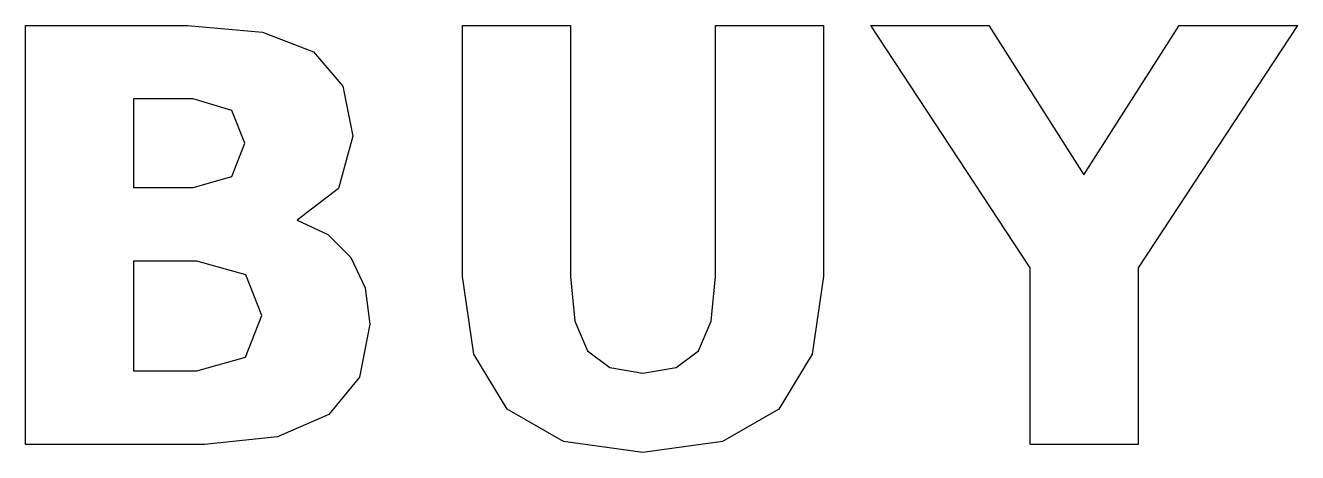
# Model space of a CAD drawing. Extents: x 0 to 25, y 0 to 8.4.
import ezdxf

# ---------------------------------------------------------------- set-up
doc = ezdxf.new("R2010")
doc.units = 0
doc.layers.add('Layer_1', color=7, linetype='CONTINUOUS')

msp = doc.modelspace()

# ---------------------------------------------------------------- linework, layer by layer
at = {"layer": 'Layer_1', "color": 7}
for points in [[(5.341276, 4.564072), (5.947613, 4.281574), (6.399609, 3.830943), (6.680729, 3.235638), (6.774436, 2.519061), (6.573242, 1.480011), (5.969662, 0.744138), (4.955425, 0.305924), (3.522266, 0.159853), (0, 0.159853), (0, 8.389509), (3.186024, 8.389509), (4.663281, 8.259969), (5.666493, 7.871349), (6.245269, 7.197494), (6.438194, 6.212193), (6.157075, 5.186936), (5.341276, 4.564072), (5.341276, 4.564072)], [(8.598958, 8.389509), (10.721137, 8.389509), (10.721137, 3.456124), (10.803819, 2.581066), (11.051866, 1.995398), (11.492838, 1.668818), (12.143273, 1.559957), (12.796463, 1.668818), (13.234679, 1.995398), (13.48686, 2.581066), (13.57092, 3.456124), (13.57092, 8.389509), (15.693099, 8.389509), (15.693099, 3.456124), (15.473991, 1.932018), (14.816667, 0.854402), (13.710102, 0.213602), (12.143273, 0.000002), (10.580577, 0.213602), (9.475391, 0.854402), (8.818066, 1.932018), (8.598958, 3.456124), (8.598958, 8.389509), (8.598958, 8.389509)], [(16.624653, 8.389509), (18.945269, 8.389509), (20.819401, 5.457051), (22.693533, 8.389509), (25.019662, 8.389509), (21.883246, 3.627009), (21.883246, 0.159853), (19.761068, 0.159853), (19.761068, 3.627009), (16.624653, 8.389509), (16.624653, 8.389509)], [(3.296268, 5.203475), (4.056944, 5.423975), (4.316016, 6.074412), (4.056944, 6.719318), (3.296268, 6.945322), (2.122179, 6.945322), (2.122179, 5.203475), (3.296268, 5.203475), (3.296268, 5.203475)], [(3.367925, 1.604041), (4.32704, 1.874127), (4.652257, 2.689947), (4.332552, 3.4892), (3.367925, 3.759287), (2.122179, 3.759287), (2.122179, 1.604041), (3.367925, 1.604041), (3.367925, 1.604041)]]:
    msp.add_lwpolyline(points, dxfattribs=at)

doc.saveas('drawing.dxf')
